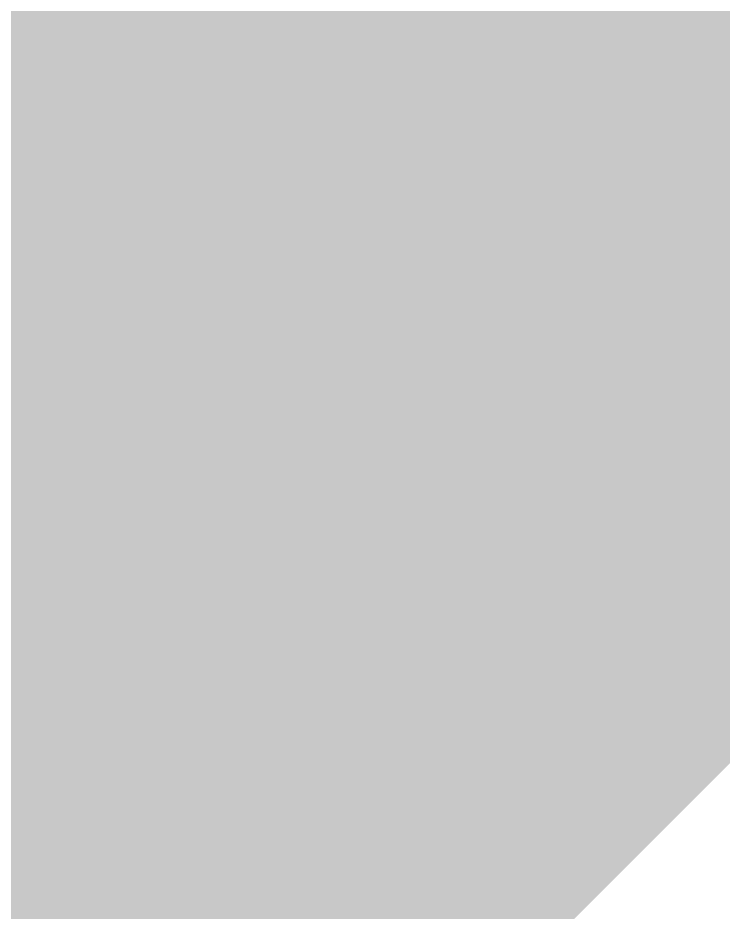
# Model space of a CAD drawing. Header units: inches. Extents: x -3 to 191, y -18 to 93.
# Drawn here: x 124.4963 to 124.608, y 46.5612 to 46.7027 of the extents above; entities that cross this region are included whole.
import ezdxf

# ---------------------------------------------------------------- set-up
doc = ezdxf.new("R2010")
doc.units = ezdxf.units.IN
for name, color, linetype in [('Bottom Layer', 5, 'Continuous'), ('GND 1', 90, 'Continuous'), ('GND 2', 156, 'Continuous'), ('PWR', 16, 'Continuous'), ('Signal L4', 76, 'Continuous'), ('Top Layer', 1, 'Continuous')]:
    doc.layers.add(name, color=color, linetype=linetype)

msp = doc.modelspace()

# ---------------------------------------------------------------- hatches: boundary and pattern name
at = {"layer": 'Bottom Layer'}
h = msp.add_hatch(color=5, dxfattribs=at)
edge = h.paths.add_edge_path()
edge.add_arc((124.3, 46.4), 0.3, 0, 360)
at = {"layer": 'GND 1'}
h = msp.add_hatch(color=90, dxfattribs=at)
edge = h.paths.add_edge_path()
edge.add_arc((124.3, 46.4), 0.3, 0, 360)
at = {"layer": 'GND 2'}
h = msp.add_hatch(color=156, dxfattribs=at)
edge = h.paths.add_edge_path()
edge.add_arc((124.3, 46.4), 0.3, 0, 360)
at = {"layer": 'PWR'}
h = msp.add_hatch(color=16, dxfattribs=at)
edge = h.paths.add_edge_path()
edge.add_arc((124.3, 46.4), 0.3, 0, 360)
at = {"layer": 'Signal L4'}
h = msp.add_hatch(color=76, dxfattribs=at)
edge = h.paths.add_edge_path()
edge.add_arc((124.3, 46.4), 0.3, 0, 360)
at = {"layer": 'Top Layer'}
h = msp.add_hatch(color=1, dxfattribs=at)
edge = h.paths.add_edge_path()
edge.add_arc((124.3, 46.4), 0.3, 0, 360)

# ---------------------------------------------------------------- linework, layer by layer
for points in [[(124.60001, 46.71716, 0.2, 0.2, 0), (124.60001, 47.6, 0.2, 0.2, 0)], [(124.3, 46.41715, 0.2, 0.2, 0), (124.60001, 46.71716, 0.2, 0.2, 0)]]:
    msp.add_lwpolyline(points, format="xyseb", dxfattribs=at)
msp.add_lwpolyline([(124.55001, 46.71716, 0.1, 0.1, 1), (124.65001, 46.71716, 0.1, 0.1, 1)], format="xyseb", close=True, dxfattribs=at)
msp.add_lwpolyline([(124.55001, 46.71716, 0.1, 0.1, 1), (124.65001, 46.71716, 0.1, 0.1, 1)], format="xyseb", close=True, dxfattribs=at)

doc.saveas('drawing.dxf')
